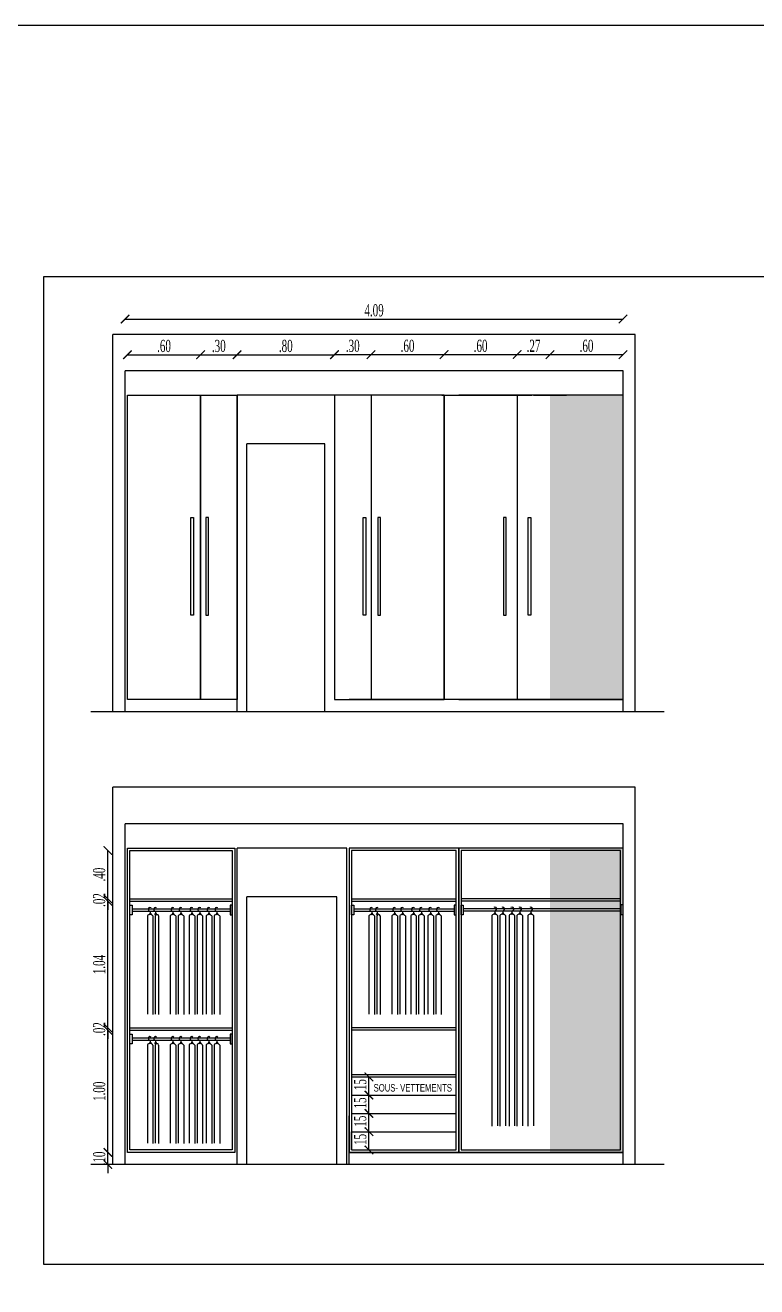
# Model space of a CAD drawing. Header units: inches. Extents: x -90 to 340, y -48 to 179.
# Drawn here: x 130.3 to 136.31, y 21.68 to 32.04 of the extents above; entities that cross this region are included whole.
import ezdxf

# ---------------------------------------------------------------- set-up
doc = ezdxf.new("R2010")
doc.units = ezdxf.units.IN
doc.header["$MEASUREMENT"] = 0
doc.layers.get('Defpoints').update_dxf_attribs({"lineweight": 15})
doc.layers.add('TEXTE', color=1, linetype='Continuous', lineweight=20)
doc.styles.add('facade', font='times.ttf', dxfattribs={"width": 0.6})
doc.styles.add('style2', font='swisscl.ttf')
doc.dimstyles.new('facade', dxfattribs={"dimscale": 0, "dimtxt": 0.08, "dimasz": 0.04, "dimexe": 0.1, "dimexo": 0.15, "dimgap": 0.01, "dimtad": 1, "dimzin": 4, "dimdsep": 46, "dimtxsty": 'facade', "dimblk": 'ARCHTICK', "dimcen": 0, "dimse1": 1, "dimse2": 1, "dimclrd": 140, "dimclre": 253, "dimclrt": 2, "dimazin": 1, "dimtm": 1e-09, "dimtfac": 1, "dimtix": 1, "dimtmove": 1, "dimatfit": 3, "dimldrblk": 'ARCHTICK', "dimfxl": 0.1, "dimtzin": 0, "dimlwd": -1, "dimarcsym": 0})

# ---------------------------------------------------------------- blocks, each defined once
blk = doc.blocks.new('_ArchTick')
at = {"color": 0, "linetype": 'ByBlock', "const_width": 0.15}
blk.add_lwpolyline([(-0.5, -0.5), (0.5, 0.5)], dxfattribs=at)
blk = doc.blocks.new('*D52')
at = {"color": 140}
blk.add_line((131.138, 29.334), (131.738, 29.334), dxfattribs=at)
at = {"layer": 'Defpoints', "color": 0}
for p in [(131.738, 29.334), (131.138, 29.001), (131.738, 29.001)]:
    blk.add_point(p, dxfattribs=at)
at = {"color": 140, "xscale": 0.07, "yscale": 0.07, "zscale": 0.07, "rotation": 180}
blk.add_blockref('_ArchTick', (131.138, 29.334), dxfattribs=at)
at = {"color": 140, "xscale": 0.07, "yscale": 0.07, "zscale": 0.07}
blk.add_blockref('_ArchTick', (131.738, 29.334), dxfattribs=at)
at = {"color": 6, "insert": (131.438, 29.405), "char_height": 0.1, "attachment_point": 5, "style": 'facade'}
blk.add_mtext('.60', dxfattribs=at)
blk = doc.blocks.new('*D47')
at = {"color": 140}
blk.add_line((132.038, 29.334), (132.838, 29.334), dxfattribs=at)
at = {"layer": 'Defpoints', "color": 0}
for p in [(132.838, 29.334), (132.038, 29.001), (132.838, 29.001)]:
    blk.add_point(p, dxfattribs=at)
at = {"color": 140, "xscale": 0.07, "yscale": 0.07, "zscale": 0.07, "rotation": 180}
blk.add_blockref('_ArchTick', (132.038, 29.334), dxfattribs=at)
at = {"color": 140, "xscale": 0.07, "yscale": 0.07, "zscale": 0.07}
blk.add_blockref('_ArchTick', (132.838, 29.334), dxfattribs=at)
at = {"color": 6, "insert": (132.438, 29.405), "char_height": 0.1, "attachment_point": 5, "style": 'facade'}
blk.add_mtext('.80', dxfattribs=at)
blk = doc.blocks.new('*D53')
at = {"color": 140}
blk.add_line((131.118, 29.627), (135.208, 29.627), dxfattribs=at)
at = {"layer": 'Defpoints', "color": 0}
for p in [(135.208, 29.627), (131.118, 29.115), (135.208, 29.115)]:
    blk.add_point(p, dxfattribs=at)
at = {"color": 140, "xscale": 0.07, "yscale": 0.07, "zscale": 0.07, "rotation": 180}
blk.add_blockref('_ArchTick', (131.118, 29.627), dxfattribs=at)
at = {"color": 140, "xscale": 0.07, "yscale": 0.07, "zscale": 0.07}
blk.add_blockref('_ArchTick', (135.208, 29.627), dxfattribs=at)
at = {"color": 6, "insert": (133.163, 29.698), "char_height": 0.1, "attachment_point": 5, "style": 'facade'}
blk.add_mtext('4.09', dxfattribs=at)
blk = doc.blocks.new('*D54')
at = {"color": 140}
for p, q in [((130.977, 22.781), (130.977, 22.851)), ((130.977, 22.681), (130.977, 22.781)), ((130.977, 22.681), (130.977, 22.611))]:
    blk.add_line(p, q, dxfattribs=at)
at = {"layer": 'Defpoints', "color": 0}
for p in [(130.977, 22.781), (131.181, 22.781), (131.181, 22.681)]:
    blk.add_point(p, dxfattribs=at)
at = {"color": 140, "xscale": 0.07, "yscale": 0.07, "zscale": 0.07}
for p, rotation in [((130.977, 22.781), 270), ((130.977, 22.681), 90)]:
    blk.add_blockref('_ArchTick', p, dxfattribs=dict(at, rotation=rotation))
at = {"color": 6, "insert": (130.906, 22.731), "char_height": 0.1, "attachment_point": 5, "rotation": 90, "style": 'facade'}
blk.add_mtext('.10', dxfattribs=at)
blk = doc.blocks.new('*D55')
at = {"color": 140}
blk.add_line((130.977, 22.781), (130.977, 23.784), dxfattribs=at)
at = {"layer": 'Defpoints', "color": 0}
for p in [(130.977, 23.784), (131.158, 23.784), (131.158, 22.781)]:
    blk.add_point(p, dxfattribs=at)
at = {"color": 140, "xscale": 0.07, "yscale": 0.07, "zscale": 0.07}
for p, rotation in [((130.977, 23.784), 90), ((130.977, 22.781), 270)]:
    blk.add_blockref('_ArchTick', p, dxfattribs=dict(at, rotation=rotation))
at = {"color": 6, "insert": (130.906, 23.283), "char_height": 0.1, "attachment_point": 5, "rotation": 90, "style": 'facade'}
blk.add_mtext('1.00', dxfattribs=at)
blk = doc.blocks.new('*D56')
at = {"color": 140}
for p, q in [((130.977, 23.804), (130.977, 23.874)), ((130.977, 23.784), (130.977, 23.804)), ((130.977, 23.784), (130.977, 23.714))]:
    blk.add_line(p, q, dxfattribs=at)
at = {"layer": 'Defpoints', "color": 0}
for p in [(130.977, 23.804), (131.158, 23.804), (131.158, 23.784)]:
    blk.add_point(p, dxfattribs=at)
at = {"color": 140, "xscale": 0.07, "yscale": 0.07, "zscale": 0.07}
for p, rotation in [((130.977, 23.804), 270), ((130.977, 23.784), 90)]:
    blk.add_blockref('_ArchTick', p, dxfattribs=dict(at, rotation=rotation))
at = {"color": 6, "insert": (130.906, 23.794), "char_height": 0.1, "attachment_point": 5, "rotation": 90, "style": 'facade'}
blk.add_mtext('.02', dxfattribs=at)
blk = doc.blocks.new('*D57')
at = {"color": 140}
blk.add_line((130.977, 23.804), (130.977, 24.844), dxfattribs=at)
at = {"layer": 'Defpoints', "color": 0}
for p in [(130.977, 24.844), (131.158, 24.844), (131.158, 23.804)]:
    blk.add_point(p, dxfattribs=at)
at = {"color": 140, "xscale": 0.07, "yscale": 0.07, "zscale": 0.07}
for p, rotation in [((130.977, 24.844), 90), ((130.977, 23.804), 270)]:
    blk.add_blockref('_ArchTick', p, dxfattribs=dict(at, rotation=rotation))
at = {"color": 6, "insert": (130.906, 24.324), "char_height": 0.1, "attachment_point": 5, "rotation": 90, "style": 'facade'}
blk.add_mtext('1.04', dxfattribs=at)
blk = doc.blocks.new('*D58')
at = {"color": 140}
for p, q in [((130.977, 24.864), (130.977, 24.934)), ((130.977, 24.844), (130.977, 24.864)), ((130.977, 24.844), (130.977, 24.774))]:
    blk.add_line(p, q, dxfattribs=at)
at = {"layer": 'Defpoints', "color": 0}
for p in [(130.977, 24.864), (131.158, 24.864), (131.158, 24.844)]:
    blk.add_point(p, dxfattribs=at)
at = {"color": 140, "xscale": 0.07, "yscale": 0.07, "zscale": 0.07}
for p, rotation in [((130.977, 24.864), 270), ((130.977, 24.844), 90)]:
    blk.add_blockref('_ArchTick', p, dxfattribs=dict(at, rotation=rotation))
at = {"color": 6, "insert": (130.906, 24.854), "char_height": 0.1, "attachment_point": 5, "rotation": 90, "style": 'facade'}
blk.add_mtext('.02', dxfattribs=at)
blk = doc.blocks.new('*D59')
at = {"color": 140}
blk.add_line((130.977, 24.864), (130.977, 25.261), dxfattribs=at)
at = {"layer": 'Defpoints', "color": 0}
for p in [(130.977, 25.261), (131.158, 25.261), (131.158, 24.864)]:
    blk.add_point(p, dxfattribs=at)
at = {"color": 140, "xscale": 0.07, "yscale": 0.07, "zscale": 0.07}
for p, rotation in [((130.977, 25.261), 90), ((130.977, 24.864), 270)]:
    blk.add_blockref('_ArchTick', p, dxfattribs=dict(at, rotation=rotation))
at = {"color": 6, "insert": (130.906, 25.063), "char_height": 0.1, "attachment_point": 5, "rotation": 90, "style": 'facade'}
blk.add_mtext('.40', dxfattribs=at)
blk = doc.blocks.new('*D48')
at = {"color": 140}
blk.add_line((133.121, 22.801), (133.121, 22.951), dxfattribs=at)
at = {"layer": 'Defpoints', "color": 0}
for p in [(133.121, 22.951), (133.121, 22.951), (133.121, 22.801)]:
    blk.add_point(p, dxfattribs=at)
at = {"color": 140, "xscale": 0.07, "yscale": 0.07, "zscale": 0.07}
for p, rotation in [((133.121, 22.951), 90), ((133.121, 22.801), 270)]:
    blk.add_blockref('_ArchTick', p, dxfattribs=dict(at, rotation=rotation))
at = {"color": 6, "insert": (133.05, 22.876), "char_height": 0.1, "attachment_point": 5, "rotation": 90, "style": 'facade'}
blk.add_mtext('.15', dxfattribs=at)
blk = doc.blocks.new('*D49')
at = {"color": 140}
blk.add_line((133.121, 22.951), (133.121, 23.101), dxfattribs=at)
at = {"layer": 'Defpoints', "color": 0}
for p in [(133.04, 23.101), (133.121, 23.101), (133.121, 22.951)]:
    blk.add_point(p, dxfattribs=at)
at = {"color": 140, "xscale": 0.07, "yscale": 0.07, "zscale": 0.07}
for p, rotation in [((133.121, 23.101), 90), ((133.121, 22.951), 270)]:
    blk.add_blockref('_ArchTick', p, dxfattribs=dict(at, rotation=rotation))
at = {"color": 6, "insert": (133.05, 23.026), "char_height": 0.1, "attachment_point": 5, "rotation": 90, "style": 'facade'}
blk.add_mtext('.15', dxfattribs=at)
blk = doc.blocks.new('*D50')
at = {"color": 140}
blk.add_line((133.121, 23.101), (133.121, 23.251), dxfattribs=at)
at = {"layer": 'Defpoints', "color": 0}
for p in [(133.04, 23.251), (133.121, 23.251), (133.04, 23.101)]:
    blk.add_point(p, dxfattribs=at)
at = {"color": 140, "xscale": 0.07, "yscale": 0.07, "zscale": 0.07}
for p, rotation in [((133.121, 23.251), 90), ((133.121, 23.101), 270)]:
    blk.add_blockref('_ArchTick', p, dxfattribs=dict(at, rotation=rotation))
at = {"color": 6, "insert": (133.05, 23.176), "char_height": 0.1, "attachment_point": 5, "rotation": 90, "style": 'facade'}
blk.add_mtext('.15', dxfattribs=at)
blk = doc.blocks.new('*D51')
at = {"color": 140}
blk.add_line((133.121, 23.251), (133.121, 23.401), dxfattribs=at)
at = {"layer": 'Defpoints', "color": 0}
for p in [(133.04, 23.401), (133.121, 23.401), (133.04, 23.251)]:
    blk.add_point(p, dxfattribs=at)
at = {"color": 140, "xscale": 0.07, "yscale": 0.07, "zscale": 0.07}
for p, rotation in [((133.121, 23.401), 90), ((133.121, 23.251), 270)]:
    blk.add_blockref('_ArchTick', p, dxfattribs=dict(at, rotation=rotation))
at = {"color": 6, "insert": (133.05, 23.326), "char_height": 0.1, "attachment_point": 5, "rotation": 90, "style": 'facade'}
blk.add_mtext('.15', dxfattribs=at)
blk = doc.blocks.new('*D60')
at = {"color": 140}
blk.add_line((133.138, 29.335), (133.738, 29.335), dxfattribs=at)
at = {"layer": 'Defpoints', "color": 0}
for p in [(133.738, 29.335), (133.138, 29.001), (133.738, 29.001)]:
    blk.add_point(p, dxfattribs=at)
at = {"color": 140, "xscale": 0.07, "yscale": 0.07, "zscale": 0.07, "rotation": 180}
blk.add_blockref('_ArchTick', (133.138, 29.335), dxfattribs=at)
at = {"color": 140, "xscale": 0.07, "yscale": 0.07, "zscale": 0.07}
blk.add_blockref('_ArchTick', (133.738, 29.335), dxfattribs=at)
at = {"color": 6, "insert": (133.438, 29.406), "char_height": 0.1, "attachment_point": 5, "style": 'facade'}
blk.add_mtext('.60', dxfattribs=at)
blk = doc.blocks.new('*D61')
at = {"color": 140}
blk.add_line((133.738, 29.335), (134.338, 29.335), dxfattribs=at)
at = {"layer": 'Defpoints', "color": 0}
for p in [(134.338, 29.335), (133.738, 29.001), (134.338, 29.001)]:
    blk.add_point(p, dxfattribs=at)
at = {"color": 140, "xscale": 0.07, "yscale": 0.07, "zscale": 0.07, "rotation": 180}
blk.add_blockref('_ArchTick', (133.738, 29.335), dxfattribs=at)
at = {"color": 140, "xscale": 0.07, "yscale": 0.07, "zscale": 0.07}
blk.add_blockref('_ArchTick', (134.338, 29.335), dxfattribs=at)
at = {"color": 6, "insert": (134.038, 29.406), "char_height": 0.1, "attachment_point": 5, "style": 'facade'}
blk.add_mtext('.60', dxfattribs=at)
blk = doc.blocks.new('*D62')
at = {"color": 140}
blk.add_line((134.608, 29.335), (135.208, 29.335), dxfattribs=at)
at = {"layer": 'Defpoints', "color": 0}
for p in [(135.208, 29.335), (134.608, 29.001), (135.208, 29.001)]:
    blk.add_point(p, dxfattribs=at)
at = {"color": 140, "xscale": 0.07, "yscale": 0.07, "zscale": 0.07, "rotation": 180}
blk.add_blockref('_ArchTick', (134.608, 29.335), dxfattribs=at)
at = {"color": 140, "xscale": 0.07, "yscale": 0.07, "zscale": 0.07}
blk.add_blockref('_ArchTick', (135.208, 29.335), dxfattribs=at)
at = {"color": 6, "insert": (134.908, 29.406), "char_height": 0.1, "attachment_point": 5, "style": 'facade'}
blk.add_mtext('.60', dxfattribs=at)
blk = doc.blocks.new('*D133')
at = {"color": 140}
blk.add_line((134.338, 29.335), (134.608, 29.335), dxfattribs=at)
at = {"layer": 'Defpoints', "color": 0}
for p in [(134.608, 29.335), (134.338, 29.001), (134.608, 29.001)]:
    blk.add_point(p, dxfattribs=at)
at = {"color": 140, "xscale": 0.07, "yscale": 0.07, "zscale": 0.07, "rotation": 180}
blk.add_blockref('_ArchTick', (134.338, 29.335), dxfattribs=at)
at = {"color": 140, "xscale": 0.07, "yscale": 0.07, "zscale": 0.07}
blk.add_blockref('_ArchTick', (134.608, 29.335), dxfattribs=at)
at = {"color": 6, "insert": (134.473, 29.406), "char_height": 0.1, "attachment_point": 5, "style": 'facade'}
blk.add_mtext('.27', dxfattribs=at)
blk = doc.blocks.new('*D134')
at = {"color": 140}
blk.add_line((132.838, 29.335), (133.138, 29.335), dxfattribs=at)
at = {"layer": 'Defpoints', "color": 0}
for p in [(133.138, 29.335), (132.838, 29.001), (133.138, 29.001)]:
    blk.add_point(p, dxfattribs=at)
at = {"color": 140, "xscale": 0.07, "yscale": 0.07, "zscale": 0.07, "rotation": 180}
blk.add_blockref('_ArchTick', (132.838, 29.335), dxfattribs=at)
at = {"color": 140, "xscale": 0.07, "yscale": 0.07, "zscale": 0.07}
blk.add_blockref('_ArchTick', (133.138, 29.335), dxfattribs=at)
at = {"color": 6, "insert": (132.988, 29.406), "char_height": 0.1, "attachment_point": 5, "style": 'facade'}
blk.add_mtext('.30', dxfattribs=at)
blk = doc.blocks.new('*D135')
at = {"color": 140}
blk.add_line((131.738, 29.334), (132.038, 29.334), dxfattribs=at)
at = {"layer": 'Defpoints', "color": 0}
for p in [(132.038, 29.334), (131.738, 29.001), (132.038, 29.001)]:
    blk.add_point(p, dxfattribs=at)
at = {"color": 140, "xscale": 0.07, "yscale": 0.07, "zscale": 0.07, "rotation": 180}
blk.add_blockref('_ArchTick', (131.738, 29.334), dxfattribs=at)
at = {"color": 140, "xscale": 0.07, "yscale": 0.07, "zscale": 0.07}
blk.add_blockref('_ArchTick', (132.038, 29.334), dxfattribs=at)
at = {"color": 6, "insert": (131.888, 29.405), "char_height": 0.1, "attachment_point": 5, "style": 'facade'}
blk.add_mtext('.30', dxfattribs=at)

msp = doc.modelspace()

# ---------------------------------------------------------------- hatches: boundary and pattern name
for points in [[(134.60825, 26.50089), (135.20825, 26.50089), (135.20825, 29.00089), (134.60825, 29.00089)], [(134.60825, 22.78094), (135.20825, 22.78094), (135.20825, 25.28094), (134.60825, 25.28094)]]:
    msp.add_hatch(color=3).paths.add_polyline_path(points)

# ---------------------------------------------------------------- linework, layer by layer
at = {"color": 1}
for p, q in [((135.30825, 29.50089), (131.01825, 29.50089)), ((131.01825, 26.40089), (131.01825, 29.50089)), ((135.30825, 26.40089), (135.30825, 29.50089)), ((135.20825, 29.20089), (131.11825, 29.20089)), ((131.11825, 26.40089), (131.11825, 29.20089)), ((131.11825, 26.40089), (131.11825, 29.20089)), ((135.20825, 26.40089), (135.20825, 29.20089)), ((135.54525, 26.40089), (130.83713, 26.40089)), ((135.30825, 25.78094), (131.01825, 25.78094)), ((131.01825, 22.68094), (131.01825, 25.78094)), ((135.30825, 22.68094), (135.30825, 25.78094)), ((135.20825, 25.48094), (131.11825, 25.48094)), ((131.11825, 22.68094), (131.11825, 25.48094)), ((131.11825, 22.68094), (131.11825, 25.48094)), ((135.20825, 22.68094), (135.20825, 25.48094)), ((135.54525, 22.68094), (130.83713, 22.68094))]:
    msp.add_line(p, q, dxfattribs=at)
for p, q in [((131.13825, 29.00089), (131.73825, 29.00089)), ((131.73825, 29.00089), (131.73825, 26.50089)), ((131.73825, 29.00089), (131.73825, 26.50089)), ((132.93825, 29.00089), (132.03825, 29.00089)), ((132.03825, 26.40089), (132.03825, 29.00089)), ((133.13825, 29.00089), (133.13825, 26.50089)), ((133.71825, 29.00089), (133.73825, 29.00089)), ((133.73825, 29.00089), (133.73825, 26.50089)), ((133.73825, 29.00089), (134.33825, 29.00089)), ((133.85825, 29.00089), (134.45825, 29.00089)), ((134.33825, 29.00089), (134.33825, 26.50089)), ((134.47325, 29.00089), (134.74325, 29.00089)), ((135.20825, 26.50089), (135.20825, 29.00089)), ((132.75825, 28.60089), (132.11825, 28.60089)), ((132.11825, 26.40089), (132.11825, 28.60089)), ((132.75825, 26.40089), (132.75825, 28.60089)), ((135.20825, 26.50089), (132.95825, 26.50089)), ((132.93825, 25.28094), (132.03825, 25.28094)), ((132.03825, 22.68094), (132.03825, 25.28094)), ((132.93825, 22.68094), (132.93825, 25.28094)), ((135.20825, 22.78094), (135.20825, 25.28094)), ((132.85825, 24.88094), (132.11825, 24.88094)), ((132.11825, 22.68094), (132.11825, 24.88094)), ((132.85825, 22.68094), (132.85825, 24.88094)), ((131.15825, 24.86427), (131.99825, 24.86427)), ((131.15825, 24.84427), (131.99825, 24.84427)), ((131.15825, 24.84427), (131.99825, 24.84427)), ((131.17601, 24.7823), (131.98048, 24.7823)), ((132.97825, 24.86427), (133.83825, 24.86427)), ((132.97825, 24.84427), (133.83825, 24.84427)), ((132.97825, 24.84427), (133.83825, 24.84427)), ((132.99601, 24.7823), (133.82048, 24.7823)), ((135.18825, 24.86427), (133.87825, 24.86427)), ((135.18825, 24.84427), (133.87825, 24.84427)), ((133.89601, 24.78543), (135.19048, 24.78543)), ((131.17601, 24.7623), (131.98048, 24.7623)), ((131.30138, 24.7238), (131.30138, 23.91607)), ((131.32387, 24.74609), (131.3146, 24.73338)), ((131.32387, 24.75764), (131.32387, 24.74609)), ((131.32387, 24.74609), (131.33424, 24.73329)), ((131.34741, 24.72299), (131.34741, 23.91302)), ((131.36892, 24.74609), (131.35965, 24.73338)), ((131.36642, 24.7238), (131.36642, 23.91607)), ((131.36892, 24.75764), (131.36892, 24.74609)), ((131.36892, 24.74609), (131.37928, 24.73329)), ((131.39245, 24.72299), (131.39245, 23.91302)), ((131.48901, 24.7238), (131.48901, 23.91607)), ((131.51151, 24.74609), (131.50224, 24.73338)), ((131.51151, 24.75764), (131.51151, 24.74609)), ((131.51151, 24.74609), (131.52188, 24.73329)), ((131.53504, 24.72299), (131.53504, 23.91302)), ((131.55406, 24.7238), (131.55406, 23.91607)), ((131.57656, 24.74609), (131.56729, 24.73338)), ((131.57656, 24.75764), (131.57656, 24.74609)), ((131.57656, 24.74609), (131.58692, 24.73329)), ((131.60009, 24.72299), (131.60009, 23.91302)), ((131.6439, 24.7238), (131.6439, 23.91607)), ((131.66639, 24.74609), (131.65713, 24.73338)), ((131.66639, 24.75764), (131.66639, 24.74609)), ((131.66639, 24.74609), (131.67676, 24.73329)), ((131.68993, 24.72299), (131.68993, 23.91302)), ((131.70895, 24.7238), (131.70895, 23.91607)), ((131.73144, 24.74609), (131.72217, 24.73338)), ((131.73144, 24.75764), (131.73144, 24.74609)), ((131.73144, 24.74609), (131.74181, 24.73329)), ((131.75498, 24.72299), (131.75498, 23.91302)), ((131.78417, 24.7238), (131.78417, 23.91607)), ((131.80667, 24.74609), (131.7974, 24.73338)), ((131.80667, 24.75764), (131.80667, 24.74609)), ((131.80667, 24.74609), (131.81703, 24.73329)), ((131.8302, 24.72299), (131.8302, 23.91302)), ((131.84922, 24.7238), (131.84922, 23.91607)), ((131.87171, 24.74609), (131.86244, 24.73338)), ((131.87171, 24.75764), (131.87171, 24.74609)), ((131.87171, 24.74609), (131.88208, 24.73329)), ((131.89525, 24.72299), (131.89525, 23.91302)), ((132.99601, 24.7623), (133.82048, 24.7623)), ((133.12138, 24.7238), (133.12138, 23.91607)), ((133.14387, 24.74609), (133.1346, 24.73338)), ((133.14387, 24.75764), (133.14387, 24.74609)), ((133.14387, 24.74609), (133.15424, 24.73329)), ((133.16741, 24.72299), (133.16741, 23.91302)), ((133.18892, 24.74609), (133.17965, 24.73338)), ((133.18642, 24.7238), (133.18642, 23.91607)), ((133.18892, 24.75764), (133.18892, 24.74609)), ((133.18892, 24.74609), (133.19928, 24.73329)), ((133.21245, 24.72299), (133.21245, 23.91302)), ((133.30901, 24.7238), (133.30901, 23.91607)), ((133.33151, 24.74609), (133.32224, 24.73338)), ((133.33151, 24.75764), (133.33151, 24.74609)), ((133.33151, 24.74609), (133.34188, 24.73329)), ((133.35504, 24.72299), (133.35504, 23.91302)), ((133.37406, 24.7238), (133.37406, 23.91607)), ((133.39656, 24.74609), (133.38729, 24.73338)), ((133.39656, 24.75764), (133.39656, 24.74609)), ((133.39656, 24.74609), (133.40692, 24.73329)), ((133.42009, 24.72299), (133.42009, 23.91302)), ((133.4639, 24.7238), (133.4639, 23.91607)), ((133.48639, 24.74609), (133.47713, 24.73338)), ((133.48639, 24.75764), (133.48639, 24.74609)), ((133.48639, 24.74609), (133.49676, 24.73329)), ((133.50993, 24.72299), (133.50993, 23.91302)), ((133.52895, 24.7238), (133.52895, 23.91607)), ((133.55144, 24.74609), (133.54217, 24.73338)), ((133.55144, 24.75764), (133.55144, 24.74609)), ((133.55144, 24.74609), (133.56181, 24.73329)), ((133.57498, 24.72299), (133.57498, 23.91302)), ((133.60417, 24.7238), (133.60417, 23.91607)), ((133.62667, 24.74609), (133.6174, 24.73338)), ((133.62667, 24.75764), (133.62667, 24.74609)), ((133.62667, 24.74609), (133.63703, 24.73329)), ((133.6502, 24.72299), (133.6502, 23.91302)), ((133.66922, 24.7238), (133.66922, 23.91607)), ((133.69171, 24.74609), (133.68244, 24.73338)), ((133.69171, 24.75764), (133.69171, 24.74609)), ((133.69171, 24.74609), (133.70208, 24.73329)), ((133.71525, 24.72299), (133.71525, 23.91302)), ((133.89601, 24.76543), (135.19048, 24.76543)), ((134.13125, 24.72612), (134.13125, 22.99549)), ((134.15478, 24.74922), (134.14441, 24.73642)), ((134.15478, 24.76077), (134.15478, 24.74922)), ((134.15478, 24.74922), (134.16405, 24.73651)), ((134.17728, 24.72694), (134.17728, 22.99854)), ((134.19629, 24.72612), (134.19629, 22.99549)), ((134.21983, 24.74922), (134.20946, 24.73642)), ((134.21983, 24.76077), (134.21983, 24.74922)), ((134.21983, 24.74922), (134.2291, 24.73651)), ((134.24232, 24.72694), (134.24232, 22.99854)), ((134.27152, 24.72612), (134.27152, 22.99549)), ((134.29506, 24.74922), (134.28469, 24.73642)), ((134.29506, 24.76077), (134.29506, 24.74922)), ((134.29506, 24.74922), (134.30432, 24.73651)), ((134.31755, 24.72694), (134.31755, 22.99854)), ((134.33657, 24.72612), (134.33657, 22.99549)), ((134.3601, 24.74922), (134.34973, 24.73642)), ((134.3601, 24.76077), (134.3601, 24.74922)), ((134.3601, 24.74922), (134.36937, 24.73651)), ((134.3826, 24.72694), (134.3826, 22.99854)), ((134.4264, 24.72612), (134.4264, 22.99549)), ((134.44994, 24.74922), (134.43957, 24.73642)), ((134.44994, 24.76077), (134.44994, 24.74922)), ((134.44994, 24.74922), (134.45921, 24.73651)), ((134.47243, 24.72694), (134.47243, 22.99854)), ((131.15825, 22.80094), (131.15825, 23.85094)), ((133.83825, 22.80094), (133.83825, 23.85094)), ((131.15825, 23.80427), (131.99825, 23.80427)), ((131.15825, 23.78427), (131.99825, 23.78427)), ((133.83825, 23.80427), (132.97825, 23.80427)), ((133.83825, 23.78427), (132.97825, 23.78427)), ((133.83825, 23.78427), (132.97825, 23.78427)), ((131.17601, 23.7223), (131.98048, 23.7223)), ((131.17601, 23.7023), (131.98048, 23.7023)), ((131.30138, 23.6638), (131.30138, 22.85607)), ((131.32387, 23.68609), (131.3146, 23.67338)), ((131.32387, 23.69764), (131.32387, 23.68609)), ((131.32387, 23.68609), (131.33424, 23.67329)), ((131.34741, 23.66299), (131.34741, 22.85302)), ((131.36892, 23.68609), (131.35965, 23.67338)), ((131.36642, 23.6638), (131.36642, 22.85607)), ((131.36892, 23.69764), (131.36892, 23.68609)), ((131.36892, 23.68609), (131.37928, 23.67329)), ((131.39245, 23.66299), (131.39245, 22.85302)), ((131.48901, 23.6638), (131.48901, 22.85607)), ((131.51151, 23.68609), (131.50224, 23.67338)), ((131.51151, 23.69764), (131.51151, 23.68609)), ((131.51151, 23.68609), (131.52188, 23.67329)), ((131.53504, 23.66299), (131.53504, 22.85302)), ((131.55406, 23.6638), (131.55406, 22.85607)), ((131.57656, 23.68609), (131.56729, 23.67338)), ((131.57656, 23.69764), (131.57656, 23.68609)), ((131.57656, 23.68609), (131.58692, 23.67329)), ((131.60009, 23.66299), (131.60009, 22.85302)), ((131.6439, 23.6638), (131.6439, 22.85607)), ((131.66639, 23.68609), (131.65713, 23.67338)), ((131.66639, 23.69764), (131.66639, 23.68609)), ((131.66639, 23.68609), (131.67676, 23.67329)), ((131.68993, 23.66299), (131.68993, 22.85302)), ((131.70895, 23.6638), (131.70895, 22.85607)), ((131.73144, 23.68609), (131.72217, 23.67338)), ((131.73144, 23.69764), (131.73144, 23.68609)), ((131.73144, 23.68609), (131.74181, 23.67329)), ((131.75498, 23.66299), (131.75498, 22.85302)), ((131.78417, 23.6638), (131.78417, 22.85607)), ((131.80667, 23.68609), (131.7974, 23.67338)), ((131.80667, 23.69764), (131.80667, 23.68609)), ((131.80667, 23.68609), (131.81703, 23.67329)), ((131.8302, 23.66299), (131.8302, 22.85302)), ((131.84922, 23.6638), (131.84922, 22.85607)), ((131.87171, 23.68609), (131.86244, 23.67338)), ((131.87171, 23.69764), (131.87171, 23.68609)), ((131.87171, 23.68609), (131.88208, 23.67329)), ((131.89525, 23.66299), (131.89525, 22.85302)), ((132.97825, 23.42094), (133.83825, 23.42094)), ((132.97825, 23.40094), (133.83825, 23.40094)), ((132.97825, 23.25094), (133.83825, 23.25094)), ((132.95825, 22.68094), (132.95825, 23.08094)), ((132.97825, 23.10094), (133.83825, 23.10094)), ((132.97825, 22.80094), (132.97825, 22.95094)), ((132.97825, 22.95094), (133.83825, 22.95094)), ((135.20825, 22.78094), (132.95825, 22.78094))]:
    msp.add_line(p, q)
for points in [[(123.39293, 32.04066), (190.1155, 32.04066), (190.1155, -3.42943), (123.39293, -3.42943)], [(130.45197, 29.97678), (143.46424, 29.97678), (143.46424, 21.85997), (130.45197, 21.85997)], [(132.03825, 26.50089), (131.13825, 26.50089), (131.13825, 29.00089), (132.03825, 29.00089)], [(131.73825, 29.00089), (132.03825, 29.00089), (132.03825, 26.50089), (131.73825, 26.50089)], [(132.83825, 26.50089), (133.73825, 26.50089), (133.73825, 29.00089), (132.83825, 29.00089)], [(131.65931, 27.99748), (131.68138, 27.99748), (131.68138, 27.19402), (131.65931, 27.19402)], [(131.8022, 27.99748), (131.78014, 27.99748), (131.78014, 27.19402), (131.8022, 27.19402)], [(133.0743, 27.99748), (133.09636, 27.99748), (133.09636, 27.19402), (133.0743, 27.19402)], [(133.21718, 27.99748), (133.19512, 27.99748), (133.19512, 27.19402), (133.21718, 27.19402)], [(134.24878, 27.99748), (134.22671, 27.99748), (134.22671, 27.19402), (134.24878, 27.19402)], [(134.42772, 27.99748), (134.44978, 27.99748), (134.44978, 27.19402), (134.42772, 27.19402)], [(132.01825, 22.78094), (131.13825, 22.78094), (131.13825, 25.28094), (132.01825, 25.28094)], [(131.99825, 22.80094), (131.15825, 22.80094), (131.15825, 25.26094), (131.99825, 25.26094)], [(132.95825, 22.78094), (133.85825, 22.78094), (133.85825, 25.28094), (132.95825, 25.28094)], [(132.97825, 22.80094), (133.83825, 22.80094), (133.83825, 25.26094), (132.97825, 25.26094)], [(135.20825, 25.28094), (133.85825, 25.28094), (133.85825, 22.78094), (135.20825, 22.78094)], [(135.18825, 25.26094), (133.87825, 25.26094), (133.87825, 22.80094), (135.18825, 22.80094)], [(131.15825, 24.81269), (131.17601, 24.81269), (131.17601, 24.7319), (131.15825, 24.7319)], [(131.99825, 24.81269), (131.98048, 24.81269), (131.98048, 24.7319), (131.99825, 24.7319)], [(132.97825, 24.81269), (132.99601, 24.81269), (132.99601, 24.7319), (132.97825, 24.7319)], [(133.83825, 24.81269), (133.82048, 24.81269), (133.82048, 24.7319), (133.83825, 24.7319)], [(133.87825, 24.8132), (133.89601, 24.8132), (133.89601, 24.73241), (133.87825, 24.73241)], [(135.20825, 24.81583), (135.19048, 24.81583), (135.19048, 24.73503), (135.20825, 24.73503)], [(131.15825, 23.75269), (131.17601, 23.75269), (131.17601, 23.6719), (131.15825, 23.6719)], [(131.99825, 23.75269), (131.98048, 23.75269), (131.98048, 23.6719), (131.99825, 23.6719)]]:
    msp.add_lwpolyline(points, close=True)
for points in [[(131.56825, 29.00089), (132.03825, 29.00089), (132.03825, 26.50089), (131.56825, 26.50089)], [(133.85825, 26.50089), (135.20825, 26.50089), (135.20825, 29.00089), (133.85825, 29.00089)]]:
    msp.add_lwpolyline(points)
for centre in [(131.32387, 24.76022), (131.36892, 24.76022), (131.51151, 24.76022), (131.57656, 24.76022), (131.66639, 24.76022), (131.73144, 24.76022), (131.80667, 24.76022), (131.87171, 24.76022), (133.14387, 24.76022), (133.18892, 24.76022), (133.33151, 24.76022), (133.39656, 24.76022), (133.48639, 24.76022), (133.55144, 24.76022), (133.62667, 24.76022), (133.69171, 24.76022), (134.15478, 24.76335), (134.21983, 24.76335), (134.29506, 24.76335), (134.3601, 24.76335), (134.44994, 24.76335), (131.32387, 23.70022), (131.36892, 23.70022), (131.51151, 23.70022), (131.57656, 23.70022), (131.66639, 23.70022), (131.73144, 23.70022), (131.80667, 23.70022), (131.87171, 23.70022)]:
    msp.add_circle(centre, 0.00258)
for centre, radius, start, end in [((131.32267, 24.7772), 0.01445, 52.757138, 275.175809), ((131.36772, 24.7772), 0.01445, 52.757138, 275.175809), ((131.51031, 24.7772), 0.01445, 52.757138, 275.175809), ((131.57536, 24.7772), 0.01445, 52.757138, 275.175809), ((131.6652, 24.7772), 0.01445, 52.757138, 275.175809), ((131.73024, 24.7772), 0.01445, 52.757138, 275.175809), ((131.80547, 24.7772), 0.01445, 52.757138, 275.175809), ((131.87052, 24.7772), 0.01445, 52.757138, 275.175809), ((133.14267, 24.7772), 0.01445, 52.757138, 275.175809), ((133.18772, 24.7772), 0.01445, 52.757138, 275.175809), ((133.33031, 24.7772), 0.01445, 52.757138, 275.175809), ((133.39536, 24.7772), 0.01445, 52.757138, 275.175809), ((133.4852, 24.7772), 0.01445, 52.757138, 275.175809), ((133.55024, 24.7772), 0.01445, 52.757138, 275.175809), ((133.62547, 24.7772), 0.01445, 52.757138, 275.175809), ((133.69052, 24.7772), 0.01445, 52.757138, 275.175809), ((134.15598, 24.78033), 0.01445, 264.824191, 127.242862), ((134.22103, 24.78033), 0.01445, 264.824191, 127.242862), ((134.29625, 24.78033), 0.01445, 264.824191, 127.242862), ((134.3613, 24.78033), 0.01445, 264.824191, 127.242862), ((134.45114, 24.78033), 0.01445, 264.824191, 127.242862), ((131.3241, 24.70699), 0.02827, 34.472823, 143.506798), ((131.3794, 24.72218), 0.01308, 3.560649, 172.867434), ((131.51174, 24.70699), 0.02827, 34.472823, 143.506798), ((131.57679, 24.70699), 0.02827, 34.472823, 143.506798), ((131.66663, 24.70699), 0.02827, 34.472823, 143.506798), ((131.73167, 24.70699), 0.02827, 34.472823, 143.506798), ((131.8069, 24.70699), 0.02827, 34.472823, 143.506798), ((131.87194, 24.70699), 0.02827, 34.472823, 143.506798), ((133.1441, 24.70699), 0.02827, 34.472823, 143.506798), ((133.1994, 24.72218), 0.01308, 3.560649, 172.867434), ((133.33174, 24.70699), 0.02827, 34.472823, 143.506798), ((133.39679, 24.70699), 0.02827, 34.472823, 143.506798), ((133.48663, 24.70699), 0.02827, 34.472823, 143.506798), ((133.55167, 24.70699), 0.02827, 34.472823, 143.506798), ((133.6269, 24.70699), 0.02827, 34.472823, 143.506798), ((133.69194, 24.70699), 0.02827, 34.472823, 143.506798), ((134.15455, 24.71012), 0.02827, 36.493202, 145.527177), ((134.2196, 24.71012), 0.02827, 36.493202, 145.527177), ((134.29482, 24.71012), 0.02827, 36.493202, 145.527177), ((134.35987, 24.71012), 0.02827, 36.493202, 145.527177), ((134.44971, 24.71012), 0.02827, 36.493202, 145.527177), ((131.3241, 23.64699), 0.02827, 34.472823, 143.506798), ((131.32267, 23.7172), 0.01445, 52.757138, 275.175809), ((131.36772, 23.7172), 0.01445, 52.757138, 275.175809), ((131.3794, 23.66218), 0.01308, 3.560649, 172.867434), ((131.51174, 23.64699), 0.02827, 34.472823, 143.506798), ((131.51031, 23.7172), 0.01445, 52.757138, 275.175809), ((131.57679, 23.64699), 0.02827, 34.472823, 143.506798), ((131.57536, 23.7172), 0.01445, 52.757138, 275.175809), ((131.66663, 23.64699), 0.02827, 34.472823, 143.506798), ((131.6652, 23.7172), 0.01445, 52.757138, 275.175809), ((131.73167, 23.64699), 0.02827, 34.472823, 143.506798), ((131.73024, 23.7172), 0.01445, 52.757138, 275.175809), ((131.8069, 23.64699), 0.02827, 34.472823, 143.506798), ((131.80547, 23.7172), 0.01445, 52.757138, 275.175809), ((131.87194, 23.64699), 0.02827, 34.472823, 143.506798), ((131.87052, 23.7172), 0.01445, 52.757138, 275.175809)]:
    msp.add_arc(centre, radius, start, end)

# ---------------------------------------------------------------- texts
at = {"layer": 'TEXTE', "insert": (133.15932, 23.34234), "char_height": 0.06174, "width": 0.730163, "attachment_point": 1, "style": 'style2'}
msp.add_mtext('SOUS- VETTEMENTS', dxfattribs=at)

# ---------------------------------------------------------------- dimensions: what is measured, and where the dimension line sits
at = {"color": 1}
for base, p1, p2, picture, middle in [((135.20825, 29.62738), (131.11825, 29.11452), (135.20825, 29.11452), '*D53', (133.16325, 29.69839)), ((131.73825, 29.33376), (131.13825, 29.00089), (131.73825, 29.00089), '*D52', (131.43825, 29.40477)), ((132.03825, 29.33376), (131.73825, 29.00089), (132.03825, 29.00089), '*D135', (131.88825, 29.40477)), ((132.83825, 29.33376), (132.03825, 29.00089), (132.83825, 29.00089), '*D47', (132.43825, 29.40477)), ((133.13825, 29.33465), (132.83825, 29.00089), (133.13825, 29.00089), '*D134', (132.98825, 29.40566)), ((133.73825, 29.33465), (133.13825, 29.00089), (133.73825, 29.00089), '*D60', (133.43825, 29.40566)), ((134.33825, 29.33465), (133.73825, 29.00089), (134.33825, 29.00089), '*D61', (134.03825, 29.40566)), ((134.60825, 29.33465), (134.33825, 29.00089), (134.60825, 29.00089), '*D133', (134.47325, 29.40566)), ((135.20825, 29.33465), (134.60825, 29.00089), (135.20825, 29.00089), '*D62', (134.90825, 29.40566))]:
    dim = msp.add_linear_dim(base=base, p1=p1, p2=p2, dimstyle='facade', override={"dimscale": 1, "dimtxt": 0.1, "dimasz": 0.07, "dimgap": 0.02, "dimclrt": 6}, dxfattribs=at)
    dim.commit()
    dim.dimension.update_dxf_attribs({"geometry": picture, "text_midpoint": middle})
for base, p1, p2, picture, middle in [((130.97687, 25.26094), (131.15825, 24.86427), (131.15825, 25.26094), '*D59', (130.90586, 25.06261)), ((130.97687, 24.86427), (131.15825, 24.84427), (131.15825, 24.86427), '*D58', (130.90586, 24.85427)), ((130.97687, 24.84427), (131.15825, 23.80427), (131.15825, 24.84427), '*D57', (130.90586, 24.32427)), ((130.97687, 23.80427), (131.15825, 23.78427), (131.15825, 23.80427), '*D56', (130.90586, 23.79427)), ((130.97687, 23.78427), (131.15825, 22.78094), (131.15825, 23.78427), '*D55', (130.90586, 23.28261)), ((133.12062, 23.40094), (133.04024, 23.25094), (133.04024, 23.40094), '*D51', (133.04961, 23.32594)), ((133.12062, 23.25094), (133.04024, 23.10094), (133.04024, 23.25094), '*D50', (133.04961, 23.17594)), ((133.12062, 23.10094), (133.12062, 22.95094), (133.04024, 23.10094), '*D49', (133.04961, 23.02594)), ((133.12062, 22.95094), (133.12062, 22.80094), (133.12062, 22.95094), '*D48', (133.04961, 22.87594)), ((130.97687, 22.78094), (131.18056, 22.68094), (131.18056, 22.78094), '*D54', (130.90586, 22.73094))]:
    dim = msp.add_linear_dim(base=base, p1=p1, p2=p2, angle=90, dimstyle='facade', override={"dimscale": 1, "dimtxt": 0.1, "dimasz": 0.07, "dimgap": 0.02, "dimclrt": 6}, dxfattribs=at)
    dim.commit()
    dim.dimension.update_dxf_attribs({"geometry": picture, "text_midpoint": middle})

doc.saveas('drawing.dxf')
